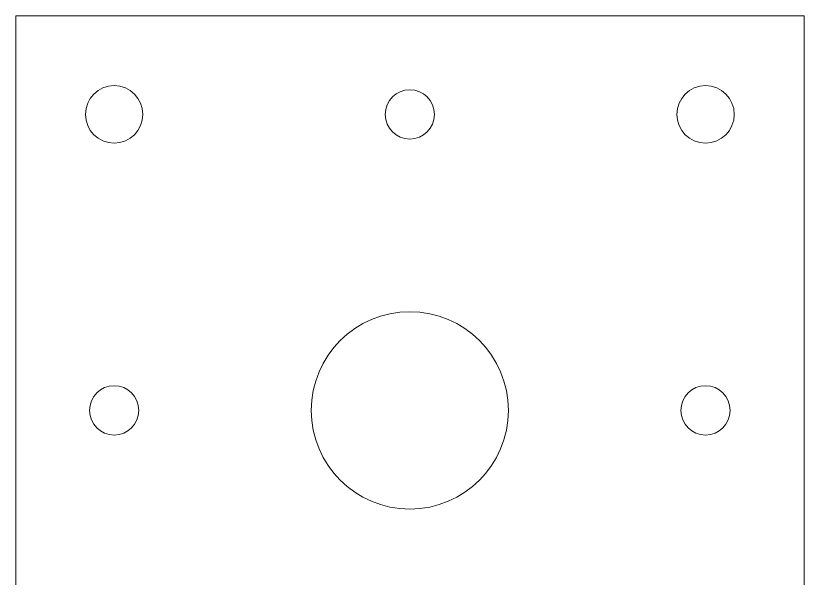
# Model space of a CAD drawing. Header units: inches. Extents: x -12.6 to 12.6, y -17.1 to 17.1.
# Drawn here: x -12 to 12, y 0.03 to 17.13 of the extents above; entities that cross this region are included whole.
import ezdxf

# ---------------------------------------------------------------- set-up
doc = ezdxf.new("R2010")
doc.units = ezdxf.units.IN
doc.header["$MEASUREMENT"] = 0
doc.layers.add('Layer 1', color=7, linetype='Continuous')

msp = doc.modelspace()

# ---------------------------------------------------------------- linework, layer by layer
at = {"layer": 'Layer 1', "lineweight": 0}
for points in [[(-12, 17.133), (-12, 17.133), (12, 17.133), (12, 17.133), (12, 17.133), (12, -6.867), (12, -6.867), (12, -6.867), (-12, -6.867), (-12, -6.867), (-12, -6.867), (-12, 17.133), (-12, 17.133)], [(-8.13, 14.133), (-8.13, 14.617), (-8.522, 15.008), (-9.005, 15.008), (-9.488, 15.008), (-9.88, 14.617), (-9.88, 14.133), (-9.88, 13.65), (-9.488, 13.258), (-9.005, 13.258), (-8.522, 13.258), (-8.13, 13.65), (-8.13, 14.133)], [(0.745, 14.133), (0.745, 14.548), (0.409, 14.883), (-0.005, 14.883), (-0.419, 14.883), (-0.755, 14.548), (-0.755, 14.133), (-0.755, 13.719), (-0.419, 13.383), (-0.005, 13.383), (0.409, 13.383), (0.745, 13.719), (0.745, 14.133)], [(9.87, 14.133), (9.87, 14.617), (9.478, 15.008), (8.995, 15.008), (8.512, 15.008), (8.12, 14.617), (8.12, 14.133), (8.12, 13.65), (8.512, 13.258), (8.995, 13.258), (9.478, 13.258), (9.87, 13.65), (9.87, 14.133)], [(2.995, 5.133), (2.995, 6.79), (1.652, 8.133), (-0.005, 8.133), (-1.662, 8.133), (-3.005, 6.79), (-3.005, 5.133), (-3.005, 3.477), (-1.662, 2.133), (-0.005, 2.133), (1.652, 2.133), (2.995, 3.477), (2.995, 5.133)], [(-8.255, 5.133), (-8.255, 5.548), (-8.591, 5.883), (-9.005, 5.883), (-9.419, 5.883), (-9.755, 5.548), (-9.755, 5.133), (-9.755, 4.719), (-9.419, 4.383), (-9.005, 4.383), (-8.591, 4.383), (-8.255, 4.719), (-8.255, 5.133)], [(9.745, 5.133), (9.745, 5.548), (9.409, 5.883), (8.995, 5.883), (8.581, 5.883), (8.245, 5.548), (8.245, 5.133), (8.245, 4.719), (8.581, 4.383), (8.995, 4.383), (9.409, 4.383), (9.745, 4.719), (9.745, 5.133)]]:
    msp.add_open_spline(points, degree=3, knots=[0, 0, 0, 0, 0.25, 0.25, 0.25, 0.5, 0.5, 0.5, 0.75, 0.75, 0.75, 1, 1, 1, 1], dxfattribs=at)

doc.saveas('drawing.dxf')
